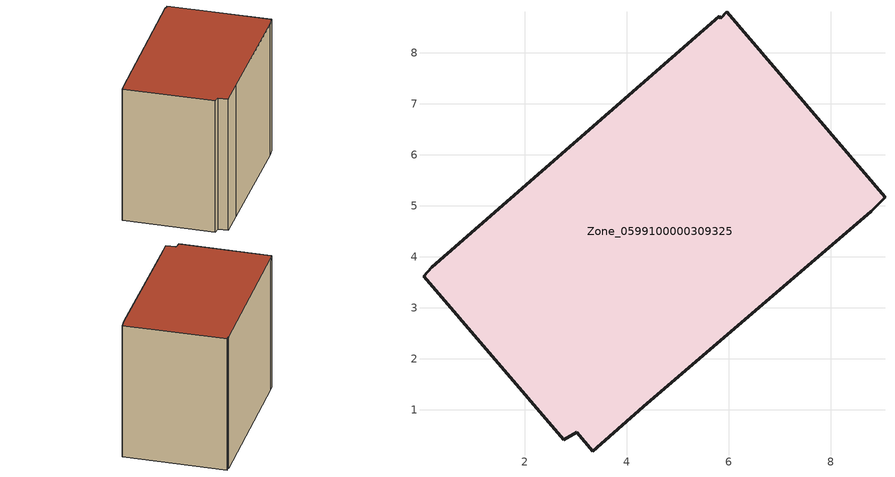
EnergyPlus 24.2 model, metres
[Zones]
Zone_0599100000309325
 floor ground (C_G): 8.8,4.89 4.32,1.06 3.33,0.19 3.02,0.56 2.77,0.41 0.01,3.62 0.18,3.8 5.81,8.72 5.85,8.68 5.96,8.8 9.07,5.17 z0
 wall outside (C_F): 5.96,8.8 5.85,8.68 5.81,8.72 0.18,3.8 0.01,3.62 2.77,0.41 3.02,0.56 3.33,0.19 4.32,1.06 8.8,4.89 9.07,5.17 5.96,8.8 z0:6.6
 roof outside (C_R): 4.32,1.06 8.8,4.89 9.07,5.17 5.96,8.8 5.85,8.68 5.81,8.72 0.18,3.8 0.01,3.62 2.77,0.41 3.02,0.56 3.33,0.19 z6.6
[BUILDING]
Pand.0599100000309325: North Axis=0; Terrain=City; Loads Convergence Tolerance Value=0.04; Temperature Convergence Tolerance Value=0.4; Solar Distribution=FullExterior; Maximum Number of Warmup Days=25; Minimum Number of Warmup Days=1
[Site:Location]
Rotterdam.The.Hague.AP_ZH_NLD Design_Conditions: Latitude=51.96; Longitude=4.45; Time Zone=1; Elevation=-4.5
[SITE:GROUNDTEMPERATURE:BUILDINGSURFACE]
18, 18, 18, 18, 18, 18, 18, 18, 18, 18, 18, 18
[MATERIAL] Thermal Absorptance=0.9; Solar Absorptance=0.7; Visible Absorptance=0.7
Name | Roughness | Thickness | Conductivity | Density | Specific Heat
G.TI.1946 | MediumSmooth | 0.15 | 1 | 540 | 1210
F.TI.1946 | Rough | 0.3 | 0.857143 | 1920 | 840
R.TI.1946 | MediumRough | 0.2 | 0.1 | 1500 | 1000
[CONSTRUCTION]
C_G: G.TI.1946
C_F: F.TI.1946
C_R: R.TI.1946
[ZONE]
Zone_0599100000309325: Type=1; Multiplier=1; Ceiling Height=Autocalculate; Volume=Autocalculate; Floor Area=autocalculate; Part of Total Floor Area=Yes
[ZONEINFILTRATION:DESIGNFLOWRATE]
Infil_Zone_0599100000309325: Zone or ZoneList or Space or SpaceList=Zone_0599100000309325; Schedule=AlwaysOn; Design Flow Rate Calculation Method=Flow/Area; Flow Rate per Floor Area=0.003; Constant Term Coefficient=1; Temperature Term Coefficient=0; Velocity Term Coefficient=0; Velocity Squared Term Coefficient=0
[HVACTEMPLATE:ZONE:IDEALLOADSAIRSYSTEM]
Zone_0599100000309325: Maximum Heating Supply Air Temperature=50; Minimum Cooling Supply Air Temperature=13; Maximum Heating Supply Air Humidity Ratio=0.0156; Minimum Cooling Supply Air Humidity Ratio=0.0077; Heating Limit=NoLimit; Cooling Limit=NoLimit; Dehumidification Control Type=ConstantSensibleHeatRatio; Cooling Sensible Heat Ratio=0.7; Dehumidification Setpoint=60; Humidification Control Type=None; Humidification Setpoint=30; Outdoor Air Method=None; Outdoor Air Flow Rate per Person=0.00944; Outdoor Air Flow Rate per Zone Floor Area=0; Outdoor Air Flow Rate per Zone=0; Demand Controlled Ventilation Type=None; Outdoor Air Economizer Type=NoEconomizer; Heat Recovery Type=None; Sensible Heat Recovery Effectiveness=0.7; Latent Heat Recovery Effectiveness=0.65
[ZONECONTROL:THERMOSTAT]
ThermostatControl_Zone_0599100000309325: Zone or ZoneList=Zone_0599100000309325; Control Type Schedule=DualSetpointControlType; Control 1=Thermostat_Zone_0599100000309325; Temperature Difference Between Cutout And Setpoint=0
[THERMOSTATSETPOINT:DUALSETPOINT]
Thermostat_Zone_0599100000309325: Heating Setpoint Temperature Schedule=HeatingSetpoint_Zone_0599100000309325; Cooling Setpoint Temperature Schedule=CoolingSetpoint_Zone_0599100000309325
[SCHEDULE:COMPACT]
HeatingSetpoint_Zone_0599100000309325: Through: 12/31, For: AllDays, Until: 24:00, 21
CoolingSetpoint_Zone_0599100000309325: Through: 12/31, For: AllDays, Until: 24:00, 24
DualSetpointControlType: Through: 12/31, For: AllDays, Until: 24:00, 4
AlwaysOn: Through: 12/31, For: AllDays, Until: 24:00, 1
